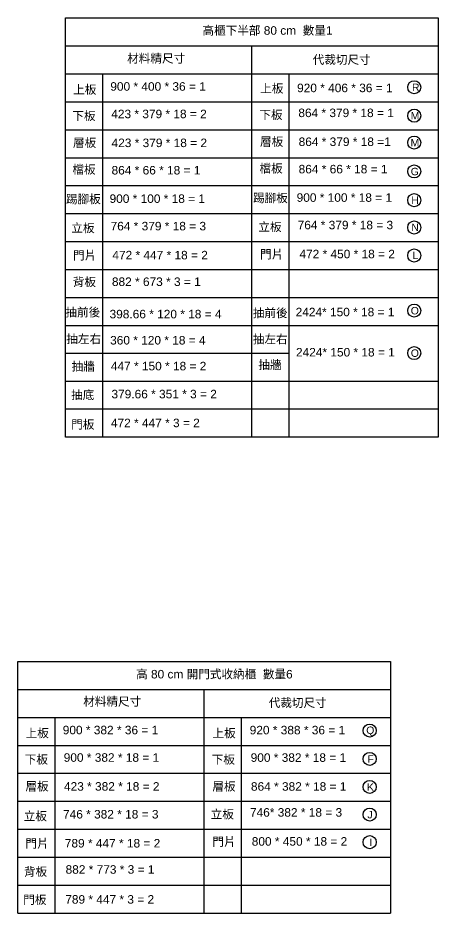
# Model space of a CAD drawing. Header units: millimetres. Extents: x -8279 to 76201, y -81 to 21625.
# Drawn here: x 37857 to 40112, y 7148 to 11950 of the extents above; entities that cross this region are included whole.
import ezdxf

# ---------------------------------------------------------------- set-up
doc = ezdxf.new("R2010")
doc.units = ezdxf.units.MM
doc.styles.get("Standard").update_dxf_attribs({"font": 'Arial.ttf'})

msp = doc.modelspace()

# ---------------------------------------------------------------- linework, layer by layer
for p, q in [((38112.247, 9700.476), (38112.247, 11950.476)), ((38112.247, 11950.476), (40112.247, 11950.476)), ((40112.247, 11950.476), (40112.247, 9700.476)), ((38112.247, 11800.476), (40112.247, 11800.476)), ((39112.247, 9700.476), (39112.247, 11800.476)), ((38112.247, 11650.476), (40112.247, 11650.476)), ((38312.247, 9700.476), (38312.247, 11650.476)), ((39312.247, 9700.476), (39312.247, 11650.476)), ((38112.247, 11500.476), (40112.247, 11500.476)), ((38112.247, 11350.476), (40112.247, 11350.476)), ((38112.247, 11200.476), (40112.247, 11200.476)), ((38112.247, 11050.476), (40112.247, 11050.476)), ((38112.247, 10900.476), (40112.247, 10900.476)), ((38112.247, 10750.476), (40112.247, 10750.476)), ((38112.247, 10600.476), (40112.247, 10600.476)), ((38112.247, 10450.476), (40112.247, 10450.476)), ((38112.247, 10300.476), (40112.247, 10300.476)), ((39312.247, 10150.476), (38112.247, 10150.476)), ((40112.247, 10000.476), (38112.247, 10000.476)), ((40112.247, 9850.476), (38112.247, 9850.476)), ((40112.247, 9700.476), (38112.247, 9700.476)), ((37857.002, 7147.595), (37857.002, 8497.595)), ((37857.002, 8497.595), (39857.002, 8497.595)), ((39857.002, 8497.595), (39857.002, 7147.595)), ((37857.002, 8347.595), (39857.002, 8347.595)), ((38857.002, 7147.595), (38857.002, 8347.595)), ((37857.002, 8197.595), (39857.002, 8197.595)), ((38057.002, 7147.595), (38057.002, 8197.595)), ((39057.002, 7147.595), (39057.002, 8197.595)), ((37857.002, 8047.595), (39857.002, 8047.595)), ((37857.002, 7897.595), (39857.002, 7897.595)), ((37857.002, 7747.595), (39857.002, 7747.595)), ((37857.002, 7597.595), (39857.002, 7597.595)), ((37857.002, 7447.595), (39857.002, 7447.595)), ((37857.002, 7297.595), (39857.002, 7297.595)), ((37857.002, 7147.595), (39857.002, 7147.595))]:
    msp.add_line(p, q)
at = {"color": 3}
for centre in [(39984.086, 11578.195), (39984.086, 11425.872), (39984.086, 11281.391), (39984.086, 11126.743), (39984.086, 10972.419), (39984.086, 10825.952), (39984.086, 10675.778), (39984.086, 10380.283), (39984.086, 10152.24), (39745.003, 8126.567), (39745.003, 7974.846), (39745.003, 7824.619), (39745.003, 7676.176), (39745.003, 7528.069)]:
    msp.add_circle(centre, 35.132, dxfattribs=at)

# ---------------------------------------------------------------- texts
for s, p in [('高櫃下半部 80 cm  數量1', (38847.515, 11860.16)), ('材料精尺寸', (38443.465, 11709.981)), ('代裁切尺寸', (39439.194, 11703.309)), ('上板', (38153.593, 11543.19)), ('900 * 400 * 36 = 1', (38353.048, 11559.784)), ('上板', (39157.572, 11549.102)), ('920 * 406 * 36 = 1', (39355.447, 11551.987)), ('下板', (38149.204, 11401.886)), ('423 * 379 * 18 = 2', (38358.17, 11412.344)), ('下板', (39153.184, 11407.798)), ('864 * 379 * 18 = 1', (39362.149, 11418.255)), ('層板', (38152.597, 11257.655)), ('423 * 379 * 18 = 2', (38359.691, 11257.306)), ('層板', (39156.576, 11263.566)), ('864 * 379 * 18 =1', (39363.67, 11263.218)), ('檔板', (38149.477, 11114.243)), ('864 * 66 * 18 = 1', (38359.691, 11110.391)), ('檔板', (39153.456, 11120.154)), ('864 * 66 * 18 = 1', (39363.67, 11116.302)), ('踢腳板', (38114.798, 10955.553)), ('900 * 100 * 18 = 1', (38349.01, 10957.894)), ('踢腳板', (39118.777, 10961.465)), ('900 * 100 * 18 = 1', (39352.989, 10963.805)), ('764 * 379 * 18 = 3', (38354.496, 10810.561)), ('立板', (39147.602, 10806.239)), ('764 * 379 * 18 = 3', (39358.475, 10816.473)), ('立板', (38143.622, 10800.328)), ('門片', (39156.64, 10659.225)), ('門片', (38152.661, 10653.314)), ('472 * 447 * 18 = 2', (38364.087, 10654.978)), ('472 * 450 * 18 = 2', (39368.066, 10660.889)), ('抽前後', (38112.094, 10348.159)), ('398.66 * 120 * 18 = 4', (38349.052, 10338.581)), ('抽前後', (39117.755, 10344.383)), ('2424* 150 * 18 = 1', (39347.73, 10349.687)), ('抽左右', (38116.899, 10205.151)), ('360 * 120 * 18 = 4', (38352.027, 10198.178)), ('抽左右', (39117.755, 10203.93)), ('2424* 150 * 18 = 1', (39349.57, 10133.948)), ('抽牆', (38145.455, 10057.854)), ('447 * 150 * 18 = 2', (38355.976, 10059.581)), ('抽牆', (39147.65, 10065.921)), ('高 80 cm 開門式收納櫃  數量6', (38491.331, 8406.569)), ('材料精尺寸', (38207.431, 8259.689)), ('代裁切尺寸', (39203.159, 8253.017)), ('上板', (37898.348, 8090.309)), ('900 * 382 * 36 = 1', (38097.803, 8106.903)), ('上板', (38901.671, 8089.989)), ('920 * 388 * 36 = 1', (39101.126, 8106.583)), ('下板', (37893.96, 7949.005)), ('900 * 382 * 18 = 1', (38102.925, 7959.462)), ('下板', (38897.282, 7948.684)), ('900 * 382 * 18 = 1', (39106.247, 7959.142)), ('層板', (37897.352, 7804.773)), ('423 * 382 * 18 = 2', (38104.446, 7804.425)), ('層板', (38900.675, 7804.453)), ('864 * 382 * 18 = 1', (39107.769, 7804.105)), ('立板', (37888.378, 7644.887)), ('746 * 382 * 18 = 3', (38099.251, 7655.121)), ('立板', (38891.7, 7654.817)), ('746* 382 * 18 = 3', (39102.573, 7665.051)), ('門片', (37897.416, 7497.873)), ('789 * 447 * 18 = 2', (38108.842, 7499.537)), ('門片', (38900.738, 7507.803)), ('800 * 450 * 18 = 2', (39112.164, 7509.467))]:
    msp.add_text(s, height=45.6529).set_placement(p)
at = {"color": 40, "true_color": 0xf8d731}
for s, p in [('背板', (38151.533, 10511.03)), ('882 * 673 * 3 = 1', (38361.555, 10512.17)), ('抽底', (38142.581, 9904.67)), ('379.66 * 351 * 3 = 2', (38359.255, 9909.414)), ('門板', (38142.891, 9746.379)), ('472 * 447 * 3 = 2', (38356.232, 9754.584)), ('背板', (37889.256, 7347.274)), ('882 * 773 * 3 = 1', (38112.925, 7358.861)), ('門板', (37885.625, 7196.354)), ('789 * 447 * 3 = 2', (38111.227, 7198.228))]:
    msp.add_text(s, height=45.6529, dxfattribs=at).set_placement(p)
at = {"color": 3, "char_height": 40, "attachment_point": 1}
for s, insert in [('R', (39972.112, 11597.761)), ('M', (39965.039, 11445.468)), ('M', (39964.531, 11300.914)), ('G', (39965.34, 11146.322)), ('H', (39968.47, 10992.712)), ('N', (39968.676, 10846.562)), ('L', (39974.352, 10696.753)), ('O', (39965.509, 10399.666)), ('O', (39965.835, 10171.995)), ('Q', (39726.571, 8148.535)), ('F', (39733.03, 7994.412)), ('K', (39730.412, 7844.024)), ('J', (39733.03, 7695.743)), ('I', (39743.813, 7547.699))]:
    msp.add_mtext_dynamic_manual_height_columns(s, width=47.20943, gutter_width=399.765, heights=[0], dxfattribs=dict(at, insert=insert))

doc.saveas('drawing.dxf')
